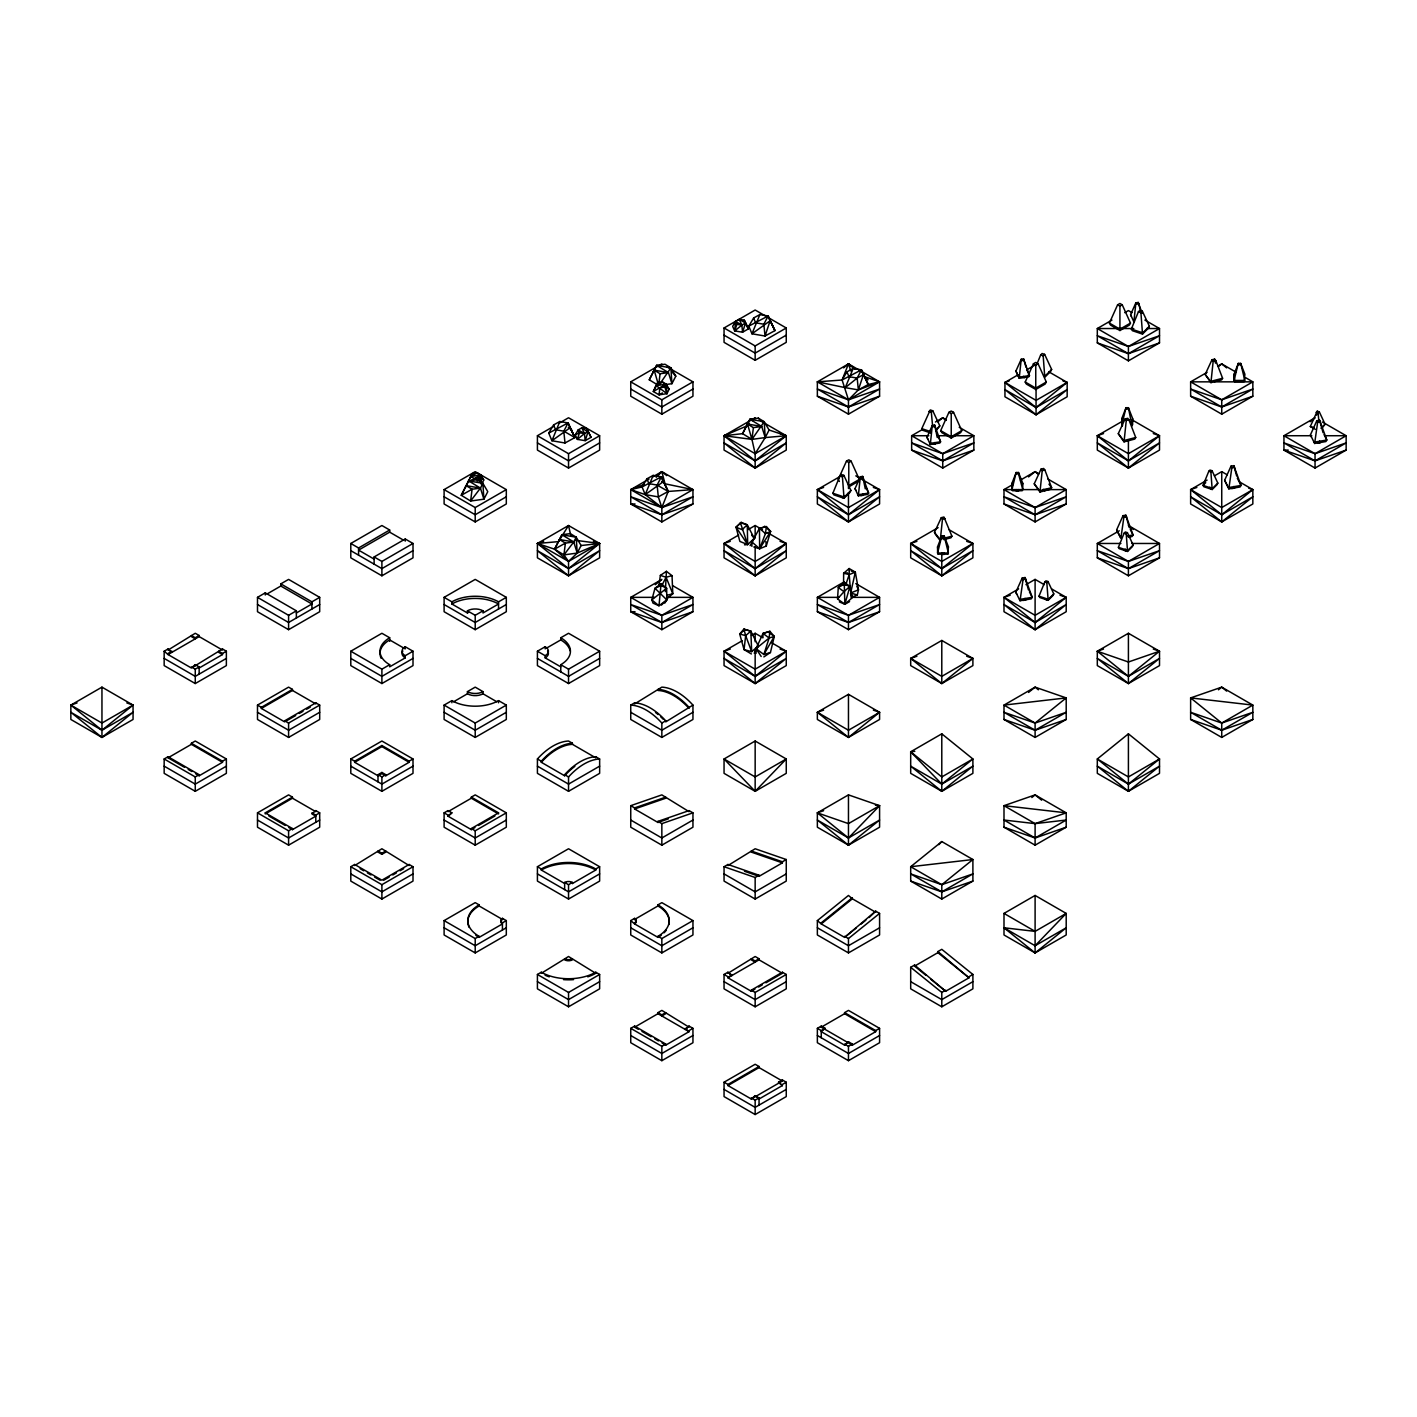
<?xml version="1.0" encoding="UTF-8"?>
<svg xmlns="http://www.w3.org/2000/svg" width="1417" height="1417" viewBox="0 0 1417 1417"><rect width="100%" height="100%" fill="white"/><g stroke="black" fill="none" stroke-linecap="round" stroke-linejoin="round"><path stroke-width="1.5" d="M101.953 687.139L101.953 737.425L133.056 719.464L133.056 705.099L101.953 687.139L70.85 705.099L70.85 719.464L101.953 737.425L133.056 712.29L101.953 730.233L70.85 712.29L101.953 737.425M846.463 461.163L848.783 462.491L848.783 486.881L858.153 481.461L859.322 479.424L851.103 461.163L848.783 459.817L846.463 461.163L838.226 479.424L839.395 481.461M941.791 535.945L937.576 553.02L948.398 553.02L944.183 535.945L941.791 535.945L937.576 546.767L937.576 553.02L938.178 554.153L947.796 554.153L948.398 546.767L944.183 535.945M947.796 554.153L948.398 546.767M951.232 438.066L951.232 413.693L948.912 412.347L940.693 430.626L941.844 432.646L951.232 438.066L960.62 432.646L961.771 430.626L953.552 412.347L951.232 411.019L948.912 412.347M1011.951 489.591L1016.166 472.516L1018.54 472.516L1022.773 483.339L1022.773 489.591L1022.171 490.725L1012.535 490.725L1011.951 489.591L1011.951 483.339L1016.166 472.516M1035.756 389.48L1035.756 365.09L1033.436 363.762L1025.217 382.023L1026.369 384.06L1035.756 389.48L1045.144 384.06L1046.313 382.023L1038.076 363.762L1035.756 362.415L1033.436 363.762M1122.246 304.814L1119.926 306.143L1119.926 330.533L1129.314 325.113L1130.483 323.076L1122.246 304.814L1119.926 303.468L1117.606 304.814L1109.387 323.076L1110.556 325.113L1119.926 330.533M1128.41 407.706L1132.626 418.529L1132.024 425.897L1128.41 407.706L1126.019 407.706L1121.803 418.529L1122.406 425.897L1121.803 418.529M1132.626 424.781L1132.626 418.529M1238.281 363.39L1234.065 380.447L1244.888 380.447L1240.672 363.39L1238.281 363.39L1234.065 374.212L1234.065 380.447L1234.668 381.58L1244.285 381.58L1244.888 374.212L1240.672 363.39M843.558 585.256L843.646 573.247L849.137 568.536L855.319 572.131L858.472 589.844L857.303 594.981L851.156 597.443L850.82 594.467M751.878 546.377L752.002 542.002L759.477 528.311L766.42 526.593L770.6 531.446L766.278 546.023L759.636 548.769L753.809 546.98M762.895 637.827L763.037 633.434L769.909 631.309L774.267 636.446L770.441 652.493L763.852 656.921M665.352 591.668L666.415 571.334L672.03 575.656L672.792 593.758L666.504 599.037M849.58 601.623L844.851 604.244L837.536 598.913L838.279 587.506L844.231 582.228L849.952 586.39L852.485 597.478L844.851 604.244L839.36 601.906M734.697 330.94L735.547 321.446L739.231 319.356L744.191 320.136L748.406 328.868L742.597 332.198L734.697 330.94L732.642 326.371L735.547 321.446L741.835 325.113L742.597 332.198L745.501 323.023L744.191 320.136L748.406 328.868L745.501 323.023L739.231 319.356L741.835 325.113L734.697 330.94L736.858 324.316L735.547 321.446M754.234 653.237L758.308 645.939L750.833 631.167L743.89 629.077L745.661 635.631L744.049 649.606L751.382 653.963M768.173 631.858L774.267 636.446L769.13 638.022L756.04 648.614L763.852 654.512L769.13 638.022L769.909 631.309L763.037 633.434L756.04 648.614L756.058 653.396M593.404 541.329L599.639 543.473L568.536 561.433L563.948 554.897L565.383 543.118L559.485 539.523L561.929 534.758L570.289 533.607L576.205 537.22L581.112 545.527L577.215 553.073L568.536 561.433L568.536 575.798L599.639 557.837L599.639 543.473L568.536 525.512L537.415 543.473L537.415 557.837L568.536 575.798L599.639 550.664L568.536 568.624L537.415 550.664L568.536 575.798M658.87 383.564L660.074 373.751L654.176 370.156L656.62 365.391L664.98 364.24L670.879 367.853L675.803 376.16L671.906 383.706L664.325 384.733M755.155 468.053L786.258 442.901L755.155 460.862L724.052 442.901L755.155 468.053L755.155 453.688L751.949 439.394L753.383 427.633L747.485 424.02L749.947 419.273L758.29 418.121L764.206 421.717L769.112 430.024L786.258 435.728L786.258 450.092L755.155 468.053L724.052 450.092L724.052 435.728L755.155 417.767L752.268 420.566M941.278 517.683L942.464 519.224L940.233 540.55L935.45 534.368L934.494 532.349L941.278 517.683L943.935 517.01L951.923 536.193L950.966 537.787L943.811 539.629M1041.017 469.151L1042.203 470.692L1039.972 492.018L1050.706 489.255L1051.662 487.678L1044.86 470.001L1043.674 468.478L1041.017 469.151L1034.233 483.835L1039.972 492.018M1125.08 418.989L1126.267 420.512L1124.035 441.856L1134.751 439.093L1135.726 437.499L1128.924 419.839L1127.737 418.298L1125.08 418.989L1118.279 433.655L1124.035 441.856M1211.978 359.776L1213.165 361.3L1210.933 382.643L1221.649 379.862L1222.605 378.286L1215.804 360.609L1214.617 359.086L1211.978 359.776L1205.176 374.442L1210.933 382.643M658.958 585.434L660.357 575.408L666.415 571.334M844.231 582.228L844.851 604.244L849.952 586.39L843.912 584.335L838.279 587.506L844.001 591.668L849.952 586.39M1316.641 415.146L1317.243 411.178L1319.316 411.869L1325.072 424.232L1321.866 428.235M1020.045 600.755L1023.039 579.606L1022.206 578.012L1025.005 577.534L1032.214 597.319L1031.31 598.842L1020.045 600.755L1015.83 592.164L1022.206 578.012M1123.043 515.664L1116.649 529.834L1120.865 538.407L1123.858 517.276L1123.043 515.664L1125.824 515.186L1133.033 534.988L1132.13 536.494L1128.375 537.132M1231.019 466.14L1231.834 467.734L1228.84 488.883L1240.105 486.97L1241.009 485.446L1233.8 465.662L1231.019 466.14L1224.625 480.292L1228.84 488.883M1314.639 443.468L1317.633 422.319L1316.818 420.725L1319.599 420.247L1326.808 440.032L1325.905 441.555L1314.639 443.468L1310.424 434.877L1316.818 420.725M858.348 495.844L860.332 476.767L862.687 476.413L868.621 493.116L867.877 494.374L858.348 495.844L855.036 488.599L860.332 476.767M930.296 444.513L932.297 425.437L934.653 425.065L940.569 441.785L939.825 443.043L930.296 444.513L927.001 437.251L932.297 425.437M1021.214 359.227L1019.213 378.304L1028.742 376.833L1029.486 375.576L1023.57 358.855L1021.214 359.227L1015.918 371.041L1019.213 378.304M1135.885 302.813L1133.883 321.889L1130.589 314.627L1135.885 302.813L1138.241 302.459L1142.173 313.405M844.036 498.27L842.424 476.803L843.877 475.368L850.909 490.441L849.917 492.39L844.036 498.27L833.869 494.87L832.877 493.24L839.909 475.97L841.361 474.518L843.877 475.368M1044.63 354.356L1043.178 355.809L1044.79 377.259L1050.67 371.378L1051.644 369.43L1044.63 354.356L1042.115 353.524L1040.663 354.976L1036.748 364.559M1048.155 600.312L1046.826 582.724L1048.013 581.537L1053.787 593.9L1052.973 595.494L1048.155 600.312L1039.812 597.531L1038.998 596.185L1044.772 582.033L1045.959 580.846L1048.013 581.537M1142.527 334.093L1140.915 312.626L1142.368 311.191L1149.382 326.264L1148.39 328.213L1142.527 334.093L1132.36 330.692L1131.368 329.063L1138.4 311.793L1139.853 310.341L1142.368 311.191M1127.542 551.443L1126.214 533.855L1127.401 532.65L1133.157 545.031L1132.36 546.625L1127.542 551.443L1119.2 548.662L1118.385 547.316L1124.142 533.164L1125.346 531.977L1127.401 532.65M1212.19 489.52L1210.88 471.932L1212.066 470.727L1217.823 483.108L1217.008 484.703L1212.19 489.52L1203.865 486.74L1203.051 485.393L1208.807 471.241L1209.994 470.054L1212.066 470.727M865.309 488.865L862.687 476.413M937.275 437.534L934.653 425.065M851.121 590.889L855.319 572.131L851.599 571.246M1121.803 424.781L1126.019 407.706M1022.171 485.163L1022.773 483.339M845.666 585.008L849.226 574.576L849.137 568.536L849.739 570.803M661.845 521.934L630.742 503.974L630.742 489.609L642.06 486.952L646.896 478.804L653.148 475.403L661.385 476.82L668.204 491.451L661.845 507.552L661.845 521.934L692.948 503.974L692.948 489.609L661.845 471.648L652.688 476.927M848.464 414.171L848.464 399.807L842.105 380.004L848.464 363.886L879.585 381.846L879.585 396.211L848.464 414.171L817.361 396.211L817.361 381.846L848.464 363.886L855.124 369.075L848.464 363.886L843.558 367.871M930.898 433.017L922.768 430.29L921.776 428.66L930.261 409.938L932.776 410.788L939.808 425.862L935.875 430.75M1315.277 429.262L1310.3 426.517L1317.243 411.178M481.567 484.508L480.824 475.014L467.911 482.347L472.215 473.65L477.192 472.888L480.824 475.014L483.746 479.956L481.567 484.508L479.442 477.883L480.824 475.014L470.834 476.519L470.09 477.795M472.215 473.65L467.911 482.347M655.486 386.93L653.308 391.499L659.064 394.847L666.982 393.66L669.143 389.108L666.22 384.166L662.589 382.041L657.612 382.785L655.486 386.93L657.612 382.785M666.982 393.66L664.839 387.036L666.22 384.166L656.23 385.654L653.308 391.499L666.22 384.166L666.982 393.66L656.23 385.654L662.589 382.041L669.143 389.108M465.148 487.749L468.62 480.894L476.98 479.743L482.878 483.339L487.785 491.646L483.905 499.191L470.639 501.016L461.269 495.295L466.175 485.641L480.434 488.103L483.905 499.191L482.878 483.339L468.62 480.894L461.269 495.295L472.074 489.255L480.434 488.103L482.878 483.339M576.028 540.373L599.639 543.473L577.215 553.073L573.743 541.967L559.485 539.523L554.578 549.176L568.536 561.433L537.415 543.473L543.65 541.329M653.166 372.264L654.176 370.156L668.434 372.6L671.906 383.706L670.879 367.853L656.62 365.391L649.269 379.809L656.762 384.379M760.646 420.938L786.258 435.728L755.155 460.862L724.052 435.728L742.579 433.673L747.485 424.02L761.744 426.482L765.215 437.57L755.155 453.688L724.052 435.728L746.476 426.127L749.363 423.346M537.415 543.473L554.578 549.176L563.948 554.897L577.215 553.073L576.205 537.22L561.929 534.758L558.475 541.631L537.415 543.473L568.536 568.624L599.639 543.473L581.112 545.527M746.476 426.127L749.947 419.273L764.206 421.717L765.215 437.57L751.949 439.394L724.052 435.728L728.196 434.293M559.485 539.523L554.578 549.176L565.383 543.118L573.743 541.967L576.205 537.22M649.269 379.809L654.176 370.156L658.073 383.6M661.491 586.248L666.079 577.25L672.03 575.656M559.821 421.522L551.922 440.74L564.993 442.99L574.895 437.57L568.058 422.939L559.821 421.522L553.586 424.941L548.751 433.088L551.922 440.74L570.059 427.775L568.058 422.939L548.751 433.088M670.879 367.853L659.861 383.901M653.148 475.403L645.231 494.622L661.845 507.552L692.948 496.782L661.845 514.743L630.742 503.974L635.029 503.974M759.866 314.574L751.966 333.792L765.021 336.024L774.94 330.622L768.103 315.991L759.866 314.574L753.631 317.975L748.796 326.123L751.966 333.792L770.104 320.809L768.103 315.991L748.796 326.123M763.852 324.227L768.103 315.991L774.94 330.622L770.104 320.809L765.021 336.024L763.852 324.227L755.615 322.81L753.631 317.975M764.206 421.717L751.949 439.394L742.579 433.673L747.485 424.02L751.949 439.394M769.112 430.024L765.215 437.57L786.258 435.728L755.155 453.688M865.078 376.833L879.585 381.846L868.249 384.503L861.412 369.855L853.193 368.438L845.276 387.656L817.361 381.846L848.464 399.807L879.585 389.037L848.464 406.998L817.361 396.211M848.464 399.807L879.585 381.846L858.348 389.905L845.276 387.656L857.179 378.091L861.412 369.855L868.249 384.503L858.348 389.905L848.464 399.807L817.361 389.037L848.464 406.998L879.585 396.211M750.107 545.634L754.287 538.336L747.273 524.804L741.18 522.359L736.043 527.23L739.887 541.436L747.68 544.571L754.287 538.336L751.665 535.148M774.267 636.446L763.852 654.512L770.441 652.493M575.267 434.824L578.189 429.9L581.856 427.81L586.833 428.607L591.048 437.339L585.221 440.652L577.339 439.394L575.267 434.824L579.482 432.787L584.459 433.567L588.126 431.476L586.833 428.607M817.361 381.846L842.105 380.004L846.941 371.856L853.193 368.438M664.786 603.128L666.805 599.887L666.663 588.268L661.084 583.662L654.991 588.268L651.838 599.869L653.007 603.128L658.994 605.785L666.805 599.887L654.991 588.268L661.172 585.558L666.663 588.268L651.838 599.869L658.994 605.785L661.084 583.662M559.591 539.842L568.536 525.512L570.821 535.715M764.649 526.168L770.6 531.446L759.636 548.769L752.002 542.002M477.139 481.018L479.442 477.883L474.465 478.627L470.834 476.519L477.192 472.888L483.746 479.956M563.948 554.897L573.743 541.967L561.929 534.758M837.536 598.913L844.001 591.668M541.312 762.293L543.774 759.671A52.411 30.253 -60 0 1 569.953 744.563L572.415 744.332L595.742 757.812L595.742 756.731A52.411 30.253 -60 0 0 564.639 774.692L564.639 775.772L541.312 762.293L541.312 761.212A52.411 30.253 -60 0 1 572.415 743.252L568.536 741.02A52.411 30.253 -60 0 0 537.415 758.981L537.415 773.345L568.536 791.306L599.639 773.345L599.639 758.981L595.742 756.731M564.639 775.772L567.101 773.151A52.411 30.253 -60 0 1 574.859 766.367M755.155 791.306L786.258 758.981L755.155 741.02L724.052 758.981L724.052 773.345L755.155 791.306L786.258 773.345L786.258 758.981L755.155 776.941L724.052 758.981L755.155 791.306L755.155 741.02M875.423 805.193L879.585 805.671L848.464 837.996L817.361 820.036L848.464 845.17L879.585 827.209L879.585 805.671L848.464 794.884L817.361 812.844L817.361 827.209L848.464 845.17L879.585 820.036L848.464 837.996L817.361 812.844L823.596 810.701M938.816 844.656L941.791 841.574L972.894 859.534L972.894 881.091L941.791 899.051L910.688 881.091L910.688 866.726L941.791 841.574M1035.101 945.741L1066.204 913.416L1035.101 895.455L1003.998 913.416L1003.998 934.972L1035.101 952.915L1066.204 934.972L1066.204 913.416L1035.101 931.376L1003.998 927.781L1035.101 952.915L1066.204 927.781L1035.101 945.741L1003.998 927.781M656.195 477.299L661.845 471.648L666.752 475.616M842.424 497.668L843.894 496.198M850.909 490.441L844.302 497.048L832.877 493.24M932.634 426.393L931.323 412.241L932.776 410.788M928.79 432.238L930.243 430.768M935.84 429.829L939.808 425.862M1045.055 376.036L1051.644 369.43M1149.382 326.264L1142.793 332.871L1131.368 329.063M1048.031 598.629L1046.844 599.816L1044.754 599.125M1053.787 593.9L1048.385 599.32L1038.998 596.185M1125.328 549.052L1124.142 550.257L1126.214 550.947M1133.157 545.031L1127.755 550.434L1118.385 547.316M1205.743 482.683L1203.051 485.393L1212.421 488.511L1217.823 483.108M1208.79 488.334L1209.994 487.129M1210.88 489.024L1212.084 487.82M1318.89 421.345L1318.129 413.055L1319.316 411.869M1321.016 428.288L1325.072 424.232M661.349 605.148L666.805 599.887M744.51 544.837L747.68 544.571L736.043 527.23L741.18 522.359M747.273 524.804L747.68 544.571L740.4 522.784L747.273 524.804L742.136 529.657L736.043 527.23M744.881 629.573L743.89 629.077L739.709 634.037L745.661 635.631L751.665 651.661L750.833 631.167L744.881 629.573L739.709 634.037L744.049 649.606L751.665 651.661L758.308 645.939M745.661 635.631L750.833 631.167M126.839 702.938L133.056 705.099L101.953 730.233L70.85 705.099L77.067 702.938M656.939 475.616L661.845 471.648L665.034 483.799L692.948 489.609L661.845 507.552L630.742 496.782L661.845 514.743L692.948 503.974M655.292 584.69L661.845 579.394L630.742 597.354L630.742 611.719L661.845 629.679L692.948 611.719L692.948 597.354L672.827 585.735M780.041 541.329L786.258 543.473L755.155 568.624L724.052 550.664L755.155 575.798L786.258 557.837L786.258 543.473L767.961 532.916M937.841 421.735L942.748 417.767L946.414 419.875M730.269 541.329L724.052 543.473L724.052 557.837L755.155 575.798L786.258 550.664L755.155 568.624L724.052 543.473L738.682 535.024M873.35 487.448L879.585 489.609L848.464 514.743L817.361 496.782L848.464 521.934L879.585 503.974L879.585 489.609L855.797 475.864M823.596 487.448L817.361 489.609L817.361 503.974L848.464 521.934L879.585 496.782L848.464 514.743L817.361 489.609L841.149 475.864M1063.016 380.978L1067.16 382.413L1036.057 407.547L1004.954 389.586L1036.057 414.738L1067.16 396.778L1067.16 382.413L1048.863 371.839M1009.099 380.978L1004.954 382.413L1004.954 396.778L1036.057 414.738L1067.16 389.586L1036.057 407.547L1004.954 382.413L1017.76 375.009M780.041 649.075L786.258 651.218L755.155 676.37L724.052 658.409L755.155 683.543L786.258 665.6L786.258 651.218L771.627 642.769M730.269 649.075L724.052 651.218L724.052 665.6L755.155 683.543L786.258 658.409L755.155 676.37L724.052 651.218L742.349 640.661M1028.547 476.927L1035.101 471.648L1038.767 473.756M966.677 541.329L972.894 543.473L941.791 568.624L910.688 550.664L941.791 575.798L972.894 557.837L972.894 543.473L949.107 529.745M916.905 541.329L910.688 543.473L910.688 557.837L941.791 575.798L972.894 550.664L941.791 568.624L910.688 543.473L938.125 527.638M1218.461 366.542L1221.737 363.886L1236.368 372.352M1153.296 433.567L1159.513 435.728L1128.41 460.862L1097.307 442.901L1128.41 468.053L1159.513 450.092L1159.513 435.728L1132.077 419.875M1103.524 433.567L1097.307 435.728L1097.307 450.092L1128.41 468.053L1159.513 442.901L1128.41 460.862L1097.307 435.728L1122.919 420.938M823.596 710.13L817.361 712.29L848.464 737.425L879.585 712.29L848.464 694.33L817.361 712.29L817.361 719.464L848.464 737.425L879.585 719.464L879.585 712.29L873.35 710.13M916.905 656.248L910.688 658.409L941.791 683.543L972.894 658.409L941.791 640.449L910.688 658.409L910.688 665.6L941.791 683.543L972.894 665.6L972.894 658.409L966.677 656.248M1059.987 595.193L1066.204 597.354L1035.101 622.488L1003.998 604.528L1035.101 629.679L1066.204 611.719L1066.204 597.354L1051.573 588.905M1010.215 595.193L1003.998 597.354L1003.998 611.719L1035.101 629.679L1066.204 604.528L1035.101 622.488L1003.998 597.354L1018.628 588.905M1310.14 421.735L1315.047 417.767L1283.944 435.728L1283.944 450.092L1315.047 468.053L1346.15 450.092L1346.15 435.728L1322.362 422M1248.696 488.157L1252.841 489.609L1221.737 514.743L1190.634 496.782L1221.737 521.934L1252.841 503.974L1252.841 489.609L1240.034 482.205M1196.851 487.448L1190.634 489.609L1190.634 503.974L1221.737 521.934L1252.841 496.782L1221.737 514.743L1190.634 489.609L1207.089 480.097M1028.547 692.435L1035.101 687.139L1066.204 697.908L1066.204 719.464L1035.101 737.425L1003.998 719.464L1003.998 705.099L1035.101 687.139L1038.378 689.796M941.791 791.306L972.894 766.154L941.791 784.115L910.688 766.154L941.791 791.306L972.894 773.345L972.894 758.981L941.791 733.829L910.688 751.789L910.688 773.345L941.791 791.306L941.791 733.829M1035.101 737.425L1035.101 723.06L1066.204 697.908L1003.998 705.099L1035.101 723.06L1066.204 712.29L1035.101 730.233L1003.998 719.464M817.361 920.607L848.464 895.455L852.361 898.785L821.258 923.919L844.585 937.381L875.688 911.166L879.585 913.416L879.585 934.972L848.464 952.915L817.361 934.972L817.361 920.607L821.258 923.919M821.258 922.839L852.361 897.705M1153.296 649.075L1159.513 651.218L1128.41 676.37L1097.307 658.409L1128.41 683.543L1159.513 665.6L1159.513 651.218L1128.41 633.275L1097.307 651.218L1097.307 665.6L1128.41 683.543L1159.513 658.409L1128.41 676.37L1097.307 651.218L1103.524 649.075M846.215 936.07L856.045 928.135M860.951 924.15L865.858 920.182M869.135 917.543L875.688 911.166M848.464 952.915L848.464 938.55L879.585 913.416M1031.824 797.541L1035.101 794.884L1066.204 812.844L1066.204 827.209L1035.101 845.17L1003.998 827.209L1003.998 805.671L1035.101 794.884L1041.654 800.18M941.791 899.051L941.791 884.686L972.894 859.534L910.688 866.726L941.791 884.686L972.894 873.899L941.791 891.86L910.688 881.091M1128.41 733.829L1097.307 758.981L1097.307 773.345L1128.41 791.306L1159.513 773.345L1159.513 758.981L1128.41 733.829L1128.41 791.306L1159.513 766.154L1128.41 784.115L1097.307 766.154L1128.41 791.306M1218.461 689.796L1221.737 687.139L1252.841 705.099L1252.841 719.464L1221.737 737.425L1190.634 719.464L1190.634 697.908L1221.737 687.139L1226.644 691.106M193.19 666.964L222.487 648.986L226.366 651.218L226.366 665.6L195.263 683.543L164.159 665.6L164.159 651.218L168.056 648.986L171.935 652.298L168.056 648.986M168.056 650.066L195.263 633.275L199.159 635.507L199.159 636.587L168.056 654.548L164.159 651.218M296.366 612.976L311.917 603.996L280.814 586.036L280.814 583.875L288.59 579.394L319.693 597.354L319.693 611.719L288.59 629.679L257.487 611.719L257.487 597.354L265.262 592.855L296.366 610.816L296.366 618.007M374.123 564.125L374.123 556.952L405.227 538.991L413.002 543.473L413.002 557.837L381.899 575.798L350.796 557.837L350.796 543.473L381.899 525.512L389.675 530.011L389.675 532.154L358.572 550.115L374.123 559.095M444.106 489.609L475.209 471.648L506.312 489.609L506.312 503.974L475.209 521.934L444.106 503.974L444.106 489.609L475.209 507.552L506.312 489.609M559.378 423.045L568.536 417.767L599.639 435.728L599.639 450.092L568.536 468.053L537.415 450.092L537.415 435.728L553.888 426.216M667.336 367.056L692.948 381.846L692.948 396.211L661.845 414.171L630.742 396.211L630.742 381.846L661.845 363.886M724.052 327.982L755.155 310.022L786.258 327.982L786.258 342.347L755.155 360.308L724.052 342.347L724.052 327.982L755.155 345.943L786.258 327.982M266.981 594.024L280.814 586.036M168.056 653.467L171.935 651.218M191.384 635.507L195.263 637.756L199.159 635.507M350.796 543.473L358.572 547.972L389.675 530.011M168.056 654.548L191.384 668.009L195.263 664.697L199.159 666.946L199.159 674.12M133.056 705.099L101.953 723.06L70.85 705.099M191.384 666.946L195.263 669.178L199.159 666.946M218.59 651.218L222.487 653.467L226.366 651.218M257.487 597.354L288.59 615.315L296.366 610.816M280.814 583.875L311.917 601.835L319.693 597.354M374.123 556.952L381.899 561.433L413.002 543.473M537.415 435.728L568.536 453.688L599.639 435.728M630.742 381.846L661.845 399.807L692.948 381.846M199.159 668.009L222.487 654.548L222.487 653.467M226.366 658.409L195.263 676.37L164.159 658.409M319.693 604.528L288.59 622.488L257.487 604.528M413.002 550.664L381.899 568.624L350.796 550.664M506.312 496.782L475.209 514.743L444.106 496.782M599.639 442.901L568.536 460.862L537.415 442.901M692.948 389.037L661.845 406.998L630.742 389.037M786.258 335.156L755.155 353.116L724.052 335.156M191.384 743.27L222.487 761.212L222.487 762.293L191.384 744.332L191.384 743.27L195.263 741.02L226.366 758.981L226.366 773.345L195.263 791.306L164.159 773.345L164.159 758.981L168.056 756.731L199.159 774.692L199.159 775.772L195.493 773.647M261.366 708.429L284.693 721.891L284.693 720.81L315.796 702.85L319.693 705.099L319.693 719.464L288.59 737.425L257.487 719.464L257.487 705.099L288.59 687.139L292.469 689.388L292.469 690.469L261.366 708.429L261.366 707.349L292.469 689.388M350.796 651.218L381.899 633.275L389.675 637.756A32.998 19.041 0 0 0 389.675 664.697L389.675 666.84L405.227 657.878L405.227 655.717A10.999 6.341 0 0 1 405.227 646.737L413.002 651.218L413.002 665.6L381.899 683.543L350.796 665.6L350.796 651.218L381.899 669.178L389.675 664.697M444.106 597.354L475.209 579.394L506.312 597.354L506.312 611.719L475.209 629.679L444.106 611.719L444.106 597.354L451.881 601.835A32.998 19.041 0 0 1 498.536 601.835L506.312 597.354M649.039 479.035L630.742 489.609L661.845 507.552L658.303 496.871L657.134 485.057L661.385 476.82L668.204 491.451L692.948 489.609M168.056 756.731L168.056 757.812L191.384 744.332M286.517 720.828L295.675 715.55M299.341 713.442L302.99 711.334M306.657 709.208L310.305 707.101M164.159 758.981L195.263 776.941L199.159 774.692M222.487 761.212L226.366 758.981M284.693 720.81L288.59 723.06L319.693 705.099M405.227 655.717L413.002 651.218M468.513 612.427A10.999 6.341 0 0 0 467.433 612.976L467.433 610.816L475.209 615.315L482.984 610.816L482.984 612.976L498.536 603.996A32.998 19.041 0 0 0 451.881 603.996L451.881 601.835M199.159 775.772L222.487 762.293M226.366 766.154L195.263 784.115L164.159 766.154M319.693 712.29L288.59 730.233L257.487 712.29M413.002 658.409L381.899 676.37L350.796 658.409M506.312 604.528L475.209 622.488L444.106 604.528M848.783 462.491L851.103 461.163M288.838 827.546L292.469 829.636L315.796 816.174L311.917 813.925L315.796 810.613L319.693 812.844L319.693 827.209L288.59 845.17L257.487 827.209L257.487 812.844L288.59 794.884L292.469 797.133L292.469 798.214L265.262 813.925L265.262 812.844L292.469 797.133M350.796 758.981L381.899 741.02L413.002 758.981L413.002 773.345L381.899 791.306L350.796 773.345L350.796 758.981L354.675 761.212L381.899 745.501L409.123 761.212L413.002 758.981M444.106 705.099L451.881 700.618A32.998 19.041 0 0 0 498.536 700.618L506.312 705.099L506.312 719.464L475.209 737.425L444.106 719.464L444.106 705.099L475.209 723.06L506.312 705.099M453.617 701.769L467.433 693.781L467.433 691.638L475.209 687.139L482.984 691.638L482.984 693.781L496.818 701.769M560.76 671.871L560.76 664.697A32.998 19.041 0 0 0 560.76 637.756L568.536 633.275L599.639 651.218L599.639 665.6L568.536 683.543L537.415 665.6L537.415 651.218L545.191 646.737A10.999 6.341 0 0 1 545.191 655.717L545.191 657.878L560.76 666.84M747.839 529.745L755.155 525.512L762.47 529.745M922.626 429.386L911.645 435.728L911.645 450.092L942.748 468.053L973.851 450.092L973.851 435.728L959.22 427.279M935.433 422L942.748 417.767L946.025 420.406M1111.955 320.083L1097.307 328.531L1097.307 342.896L1128.41 360.857L1159.513 342.896L1159.513 328.531L1144.883 320.083M1124.761 312.679L1128.41 310.571L1132.077 312.679M951.232 413.693L953.552 412.347M1026.918 369.731L1034.233 365.497M1035.756 365.09L1038.076 363.762M546.927 647.888L560.76 639.917L560.76 637.756M354.675 761.212L354.675 762.293L381.899 746.582L409.123 762.293L409.123 761.212M848.783 485.517L859.322 479.424M1130.483 323.076L1119.926 329.169L1109.387 323.076M961.771 430.626L951.232 436.719L940.693 430.626M1046.313 382.023L1035.756 388.116L1025.217 382.023M951.232 437.251L953.57 435.905M378.002 781.865L378.002 774.692L381.899 772.442L385.778 774.692L385.778 775.772L381.899 773.523L378.002 775.772L354.675 762.293M257.487 812.844L288.59 830.805L292.469 828.555L292.469 829.636M311.917 812.844L315.796 815.094L319.693 812.844M378.002 774.692L381.899 776.941L385.778 774.692M560.76 664.697L568.536 669.178L599.639 651.218M692.948 611.719L661.845 622.488L630.742 604.528L661.845 615.315L692.948 597.354L667.212 597.354M786.258 543.473L755.155 561.433L724.052 543.473M879.585 489.609L848.464 507.552L817.361 489.609M973.851 450.092L942.748 460.862L911.645 442.901L942.748 453.688L973.851 435.728L954.544 435.728M1159.513 342.896L1128.41 353.665L1097.307 335.723L1128.41 346.492L1159.513 328.531L1146.654 328.531M385.778 775.772L409.123 762.293M1067.16 382.413L1036.057 400.373L1004.954 382.413M319.693 820.036L288.59 837.996L257.487 820.036M413.002 766.154L381.899 784.115L350.796 766.154M506.312 712.29L475.209 730.233L444.106 712.29M599.639 658.409L568.536 676.37L537.415 658.409M350.796 866.726L354.675 864.476L381.899 880.187L409.123 864.476L413.002 866.726L413.002 881.091L381.899 899.051L350.796 881.091L350.796 866.726L381.899 884.686L413.002 866.726M354.675 864.476L354.675 865.557L381.899 848.765L409.123 865.557L409.123 864.476M471.33 797.133L498.536 812.844L498.536 813.925L471.33 798.214L471.33 797.133L475.209 794.884L506.312 812.844L506.312 827.209L475.209 845.17L444.106 827.209L444.106 812.844L448.002 810.613L451.881 812.844L448.002 816.174L451.881 812.844M630.742 705.099L634.621 702.85A52.411 30.253 60 0 1 665.724 720.81L665.724 721.891L692.948 705.099L692.948 719.464L661.845 737.425L630.742 719.464L630.742 705.099A52.411 30.253 60 0 1 661.845 723.06L665.724 720.81M634.621 702.85L634.621 703.93L661.845 687.139A52.411 30.253 60 0 1 692.948 705.099M751.506 635.383L755.155 633.275L762.47 637.491M842.991 582.564L817.361 597.354L817.361 611.719L848.464 629.679L879.585 611.719L879.585 597.354L855.797 583.609M1013.137 484.313L1003.998 489.609L1003.998 503.974L1035.101 521.934L1066.204 503.974L1066.204 489.609L1047.907 479.035M1020.47 480.097L1035.101 471.648L1038.378 474.288M1207.089 372.352L1190.634 381.846L1190.634 396.211L1221.737 414.171L1252.841 396.211L1252.841 381.846L1245.525 377.63M1218.071 366.011L1221.737 363.886L1226.644 367.871M471.33 798.214L448.002 811.675L448.002 810.613M378.002 851.015L381.899 853.247L385.778 851.015M378.002 852.095L381.899 854.327L385.778 852.095M474.961 827.546L471.33 829.636L471.33 828.555L498.536 812.844M383.706 880.223L389.161 877.088M392.792 874.98L396.406 872.89M400.037 870.8L403.668 868.692M478.592 825.456L494.905 816.015M471.33 828.555L475.209 830.805L506.312 812.844M786.258 651.218L755.155 669.178L724.052 651.218M879.585 611.719L848.464 622.488L817.361 604.528L848.464 615.315L879.585 597.354L851.688 597.354M972.894 543.473L941.791 561.433L910.688 543.473M1066.204 503.974L1035.101 514.743L1003.998 496.782L1035.101 507.552L1066.204 489.609L1042.611 489.609M1159.513 435.728L1128.41 453.688L1097.307 435.728M1252.841 396.211L1221.737 406.998L1190.634 389.037L1221.737 399.807L1252.841 381.846L1214.227 381.846M413.002 873.899L381.899 891.86L350.796 873.899M506.312 820.036L475.209 837.996L444.106 820.036M599.639 766.154L568.536 784.115L537.415 766.154M692.948 712.29L661.845 730.233L630.742 712.29M502.433 930.03L502.433 922.839A5.491 3.171 0 0 1 502.433 918.358L506.312 920.607L506.312 934.972L475.209 952.915L444.106 934.972L444.106 920.607L475.209 902.647L479.105 904.878A38.489 22.229 0 0 0 479.105 936.318L479.105 937.381L502.433 923.919A5.491 3.171 0 0 1 500.874 921.263M537.415 866.726L568.536 848.765L599.639 866.726L599.639 881.091L568.536 899.051L537.415 881.091L537.415 866.726L541.312 868.975A38.489 22.229 0 0 1 595.742 868.975L599.639 866.726M1025.961 584.672L1035.101 579.394L1044.258 584.672M1119.271 530.79L1097.307 543.473L1097.307 557.837L1128.41 575.798L1159.513 557.837L1159.513 543.473L1128.41 525.512L1133.334 529.48M1214.404 475.864L1221.737 471.648L1227.228 474.819M444.106 920.607L475.209 938.55L479.105 936.318M502.433 922.839L506.312 920.607M564.639 889.628L564.639 882.437L568.536 884.686L572.415 882.437L572.415 883.517A5.491 3.171 0 0 0 570.626 882.826M1066.204 597.354L1035.101 615.315L1003.998 597.354M1159.513 557.837L1128.41 568.624L1097.307 550.664L1128.41 561.433L1159.513 543.473L1131.634 543.473M1252.841 489.609L1221.737 507.552L1190.634 489.609M1346.15 450.092L1315.047 460.862L1283.944 442.901L1315.047 453.688L1346.15 435.728L1324.7 435.728M572.415 883.517L595.742 870.038L595.742 868.975M506.312 927.781L475.209 945.741L444.106 927.781M599.639 873.899L568.536 891.86L537.415 873.899M692.948 820.036L661.845 837.996L630.742 820.036M879.585 712.29L848.464 730.233L817.361 712.29M972.894 658.409L941.791 676.37L910.688 658.409M689.052 810.613L689.052 811.675L661.845 794.884L630.742 805.671L630.742 827.209L661.845 845.17L692.948 827.209L692.948 812.844L689.052 810.613L657.949 821.382L657.949 822.462L668.328 818.867M537.415 974.471L541.312 972.221A38.489 22.229 0 0 0 595.742 972.221L599.639 974.471L599.639 988.836L568.536 1006.796L537.415 988.836L537.415 974.471L568.536 992.431L599.639 974.471M541.312 972.221L541.312 973.302L568.536 956.51L595.742 973.302L595.742 972.221M657.949 937.381L657.949 936.318A38.489 22.229 0 0 0 657.949 904.878L661.845 902.647L692.948 920.607L692.948 934.972L661.845 952.915L630.742 934.972L630.742 920.607L634.621 918.358L634.621 919.438A5.491 3.171 0 0 1 634.621 923.919L657.949 937.381A38.489 22.229 0 0 0 661.278 935.202M727.948 864.476L727.948 865.557L755.155 848.765L786.258 859.534L786.258 881.091L755.155 899.051L724.052 881.091L724.052 866.726L727.948 864.476L759.051 875.245L759.051 876.326L744.527 871.296M634.621 919.438L657.949 905.959L657.949 904.878M724.052 866.726L755.155 877.495L759.051 875.245M751.276 851.015L782.379 861.784L786.258 859.534M879.585 805.671L848.464 823.631L817.361 812.844M759.051 876.326L782.379 862.864L782.379 861.784M657.949 936.318L661.845 938.55L692.948 920.607M599.639 981.662L568.536 999.623L537.415 981.662M692.948 927.781L661.845 945.741L630.742 927.781M786.258 873.899L755.155 891.86L724.052 873.899M689.052 1026.103L685.173 1029.433L689.052 1026.103L692.948 1028.352L692.948 1042.717L661.845 1060.678L630.742 1042.717L630.742 1028.352L634.621 1026.103L665.724 1044.063L665.724 1045.144L662.076 1043.018M685.173 1028.352L689.052 1031.665L657.949 1013.704L657.949 1012.641L661.845 1010.392L689.052 1027.183M754.924 989.155L751.276 991.262L751.276 990.182L782.379 972.221L786.258 974.471L786.258 988.836L755.155 1006.796L724.052 988.836L724.052 974.471L727.948 972.221L731.827 975.551L727.948 972.221M727.948 973.302L755.155 956.51L759.051 958.76L759.051 959.84L727.948 977.801L731.827 974.471M634.621 1026.103L634.621 1027.183L657.949 1013.704M657.949 1012.641L661.845 1014.873L665.724 1012.641M751.276 958.76L755.155 961.009L759.051 958.76M665.724 1013.704L661.845 1015.954L661.845 1014.873M758.591 987.047L762.24 984.921M765.906 982.813L782.379 973.302L782.379 972.221M630.742 1028.352L661.845 1046.313L665.724 1044.063M689.052 1030.584L692.948 1028.352M751.276 990.182L755.155 992.431L786.258 974.471M1252.841 719.464L1221.737 730.233L1190.634 712.29L1221.737 723.06L1252.841 705.099L1190.634 697.908L1221.737 723.06L1221.737 737.425M665.724 1045.144L689.052 1031.665M692.948 1035.526L661.845 1053.486L630.742 1035.526M786.258 981.662L755.155 999.623L724.052 981.662M879.585 927.781L848.464 945.741L817.361 927.781M910.688 967.297L914.567 965.048L945.67 991.262L968.998 977.801L937.895 951.569L941.791 949.337L972.894 974.471L972.894 988.836L941.791 1006.796L910.688 988.836L910.688 967.297L941.791 992.431L941.791 1006.796M926.027 975.392L914.567 966.128L937.895 952.649L937.895 951.569M778.482 1082.216L782.379 1085.546L778.482 1082.216L782.379 1079.984L786.258 1082.216L786.258 1096.581L755.155 1114.541L724.052 1096.581L724.052 1082.216L755.155 1064.273L759.051 1066.505L759.051 1067.586L727.948 1085.546L727.948 1084.466L759.051 1066.505M844.585 1012.641L875.688 1030.584L875.688 1031.665L844.585 1013.704L844.585 1012.641L848.464 1010.392L879.585 1028.352L879.585 1042.717L848.464 1060.678L817.361 1042.717L817.361 1028.352L821.258 1026.103L825.137 1028.352L821.258 1031.665L844.585 1045.144L848.464 1041.814L844.585 1045.144M821.258 1026.103L821.258 1027.183L844.585 1013.704M817.361 1028.352L821.258 1030.584L825.137 1028.352M727.948 1085.546L751.276 1099.007L755.155 1095.695L759.051 1097.945L759.051 1105.118M751.276 1099.007L782.379 1081.047L782.379 1079.984M751.276 1097.945L755.155 1100.177L759.051 1097.945M782.379 1084.466L786.258 1082.216M844.585 1044.063L848.464 1046.313L852.361 1044.063L852.361 1045.144L875.688 1031.665M875.688 1030.584L879.585 1028.352M941.791 992.431L945.67 990.182M968.998 976.72L972.894 974.471M782.379 1085.546L759.051 1099.007L755.155 1095.695M786.258 1089.407L755.155 1107.368L724.052 1089.407M879.585 1035.526L848.464 1053.486L817.361 1035.526M972.894 981.662L941.791 999.623L910.688 981.662M745.501 323.023L741.835 325.113L736.858 324.316M662.412 392.934L659.064 394.847L659.861 387.78L664.839 387.036M663.369 481.638L668.204 491.451L658.303 496.871L645.231 494.622L642.06 486.952L661.385 476.82L663.369 481.638L645.231 494.622L630.742 489.609L644.257 484.472M846.941 371.856L848.942 376.674L857.179 378.091L863.414 374.69L861.412 369.855L842.105 380.004M770.6 531.446L765.428 533.589L759.636 548.769L759.477 528.311L766.42 526.593L765.428 533.589L759.477 528.311M847.543 572.875L843.646 573.247L849.226 574.576L855.319 572.131M1133.777 328.531L1097.307 328.531L1128.41 346.492L1159.513 335.723L1128.41 353.665L1097.307 342.896M928.808 435.728L911.645 435.728L942.748 453.688L973.851 442.901L942.748 460.862L911.645 450.092M1209.941 381.846L1190.634 381.846L1221.737 399.807L1252.841 389.037L1221.737 406.998L1190.634 396.211M654.335 597.354L630.742 597.354L661.845 615.315L692.948 604.528L661.845 622.488L630.742 611.719L635.029 611.719M1038.324 489.609L1003.998 489.609L1035.101 507.552L1066.204 496.782L1035.101 514.743L1003.998 503.974M838.811 597.354L817.361 597.354L848.464 615.315L879.585 604.528L848.464 622.488L817.361 611.719M1311.823 435.728L1283.944 435.728L1315.047 453.688L1346.15 442.901L1315.047 460.862L1283.944 450.092L1288.23 450.092M1120.9 543.473L1097.307 543.473L1128.41 561.433L1159.513 550.664L1128.41 568.624L1097.307 557.837M630.742 805.671L634.621 807.903L665.724 797.133M634.621 807.903L634.621 808.983L665.724 798.214M657.949 821.382L661.845 823.631L692.948 812.844M1159.513 651.218L1128.41 662.005L1097.307 651.218M1066.204 719.464L1035.101 730.233L1003.998 712.29L1035.101 723.06M1221.737 723.06L1252.841 712.29L1221.737 730.233L1190.634 719.464M1066.204 827.209L1035.101 837.996L1003.998 820.036L1035.101 823.631L1066.204 812.844L1003.998 805.671L1035.101 823.631L1066.204 820.036L1035.101 837.996L1003.998 827.209M972.894 881.091L941.791 891.86L910.688 873.899L941.791 884.686M667.07 595.282L672.792 593.758L666.079 577.25L660.357 575.408M1213.165 361.3L1215.804 360.609M1222.605 378.286L1210.561 381.403L1205.176 374.442M1126.267 420.512L1128.924 419.839M1135.726 437.499L1123.663 440.616L1118.279 433.655M1042.203 470.692L1044.86 470.001M942.464 519.224L945.121 518.533M951.923 536.193L939.878 539.31L934.494 532.349M1317.633 422.319L1320.414 421.859M1314.144 442.193L1326.808 440.032L1324.009 434.558M1317.615 443.184L1320.431 442.706L1319.599 441.077M1231.834 467.734L1234.614 467.273M1231.834 488.582L1234.632 488.121L1233.817 486.492M1123.858 517.276L1126.657 516.798M1126.71 536.069L1133.033 534.988L1130.252 529.497M1023.039 579.606L1025.819 579.146M1019.549 599.48L1032.214 597.319L1029.415 591.845M1023.021 600.454L1025.837 599.976L1025.005 598.364M1136.523 304.177L1138.878 303.805M1021.852 360.591L1024.208 360.219M1029.486 375.576L1018.788 377.223L1015.918 371.041M932.917 426.8L935.273 426.428M929.871 443.432L940.569 441.785L937.7 435.604M932.917 444.3L935.291 443.946L934.653 442.565M860.969 478.131L863.325 477.759M857.905 494.781L868.621 493.116L865.752 486.934M860.951 495.649L863.343 495.277L862.705 493.913M660.074 373.751L668.434 372.6L656.62 365.391M753.383 427.633L761.744 426.482L749.947 419.273M910.688 751.789L941.791 776.941L972.894 758.981L941.791 784.115L910.688 751.789L914.833 751.311M1238.281 364.754L1240.672 364.754M1126.019 409.088L1128.41 409.07M937.381 435.728L948.115 435.728M1016.166 473.898L1018.54 473.898L1022.773 489.591M941.791 537.326L944.183 537.326M657.949 690.469L660.428 690.699A52.411 30.253 60 0 1 686.59 705.808L689.052 708.429M857.303 594.981L850.661 592.979L858.472 589.844L856.736 586.036M1138.4 311.793L1140.915 312.626M1316.056 412.365L1318.129 413.055M1310.3 426.517L1314.037 427.775M1040.663 354.976L1043.178 355.809M1208.807 471.241L1210.88 471.932M928.808 411.391L931.323 412.241M921.776 428.66L929.393 431.193M1124.142 533.164L1126.214 533.855M839.909 475.97L842.424 476.803M1044.772 582.033L1046.826 582.724M780.041 433.567L786.258 435.728M751.276 852.095L782.379 862.864M1117.606 304.814L1119.926 306.143M389.675 532.154L403.491 540.143M1003.998 913.416L1035.101 931.376M537.415 651.218L545.191 655.717M451.881 603.996L467.433 612.976M852.361 898.785L875.688 912.247M634.621 808.983L657.949 822.462M537.415 758.981L541.312 761.212M564.639 774.692L568.536 776.941A52.411 30.253 -60 0 1 599.639 758.981M844.585 936.318L848.464 938.55M199.159 636.587L222.487 650.066L222.487 648.986M292.469 690.469L315.796 703.93L315.796 702.85M759.051 959.84L780.572 972.275M191.384 636.587L195.263 638.837L195.263 637.756M218.59 652.298L222.487 654.548M751.276 959.84L755.155 962.09L755.155 961.009M848.464 1041.814L852.361 1044.063M821.258 1027.183L852.361 1045.144M257.487 705.099L261.366 707.349M444.106 812.844L448.002 815.094M630.742 920.607L634.621 923.919M724.052 974.471L727.948 976.72M448.002 816.174L471.33 829.636M541.312 868.975L541.312 870.038L564.639 883.517A5.491 3.171 0 0 1 565.773 883.004M727.948 977.801L751.276 991.262M292.469 798.214L315.796 811.675L315.796 810.613M479.105 904.878L479.105 905.959L502.433 919.438A5.491 3.171 0 0 0 501.246 920.465M759.051 1067.586L782.379 1081.047M265.262 812.844L292.469 828.555M168.056 757.812L184.529 767.323M188.178 769.431L191.844 771.539M268.876 816.015L285.207 825.456M360.131 868.692L363.762 870.8M367.375 872.89L371.006 874.98M374.637 877.088L380.093 880.223M634.621 1027.183L638.288 1029.291M641.936 1031.399L651.094 1036.695M654.76 1038.803L658.409 1040.91M724.052 1082.216L727.948 1084.466M564.993 442.99L563.807 431.175L568.058 422.939L574.895 437.57L563.807 431.175L555.588 429.758L553.586 424.941M668.204 491.451L657.134 485.057L648.897 483.64L646.896 478.804M468.62 480.894L480.434 488.103L470.639 501.016L472.074 489.255L466.175 485.641M661.65 481.39L665.034 483.799M568.323 427.527L571.724 429.918M763.037 633.434L769.13 638.022M864.848 377.117L868.125 379.774M937.895 952.649L968.998 977.801M930.934 979.36L945.67 991.262M758.29 418.121L761 421.097M671.747 371.697L675.803 376.16M1048.97 484.189L1051.662 487.678L1039.617 490.778L1034.233 483.835M1043.674 489.308L1044.878 490.849M943.935 537.84L945.139 539.381M588.976 432.77L581.856 427.81L584.459 433.567L585.221 440.652L588.126 431.476L591.048 437.339M756.04 648.614L761.177 656.461M850.43 593.652L852.485 597.478M1237.289 478.149L1241.009 485.446L1228.344 487.607L1224.625 480.292M1116.649 529.834L1120.386 537.132M868.249 384.503L863.414 374.69L858.348 389.905L857.179 378.091M570.059 427.775L574.895 437.57M1026.617 369.394L1028.777 374.035M1023.57 376.355L1024.208 377.737M1310.424 434.877L1311.327 436.95M1015.83 592.164L1016.715 594.237M1130.589 314.627L1131.333 316.398M927.001 437.251L927.745 439.004M855.036 488.599L855.779 490.353M848.464 363.886L850.838 371.024M1234.065 374.212L1234.668 381.58M1011.951 483.339L1012.535 485.163M937.576 546.767L938.178 554.153M1138.241 302.459L1140.685 310.872M1023.57 358.855L1026.014 367.286M1319.599 420.247L1323.088 432.734M1233.8 465.662L1236.704 476.059M1125.824 515.186L1129.314 527.673M1025.005 577.534L1028.476 590.003M1214.617 359.086L1215.485 363.159M765.906 541.613L766.278 546.023M849.226 574.576L850.501 590.924M1315.047 453.688L1315.047 468.053M1221.737 399.807L1221.737 414.171M1221.737 471.648L1221.737 521.934M1128.41 346.492L1128.41 360.857M1128.41 441.006L1128.41 468.053M1128.41 561.433L1128.41 575.798M1128.41 633.275L1128.41 683.543M1036.057 389.799L1036.057 414.738M1035.101 507.552L1035.101 521.934M1035.101 579.394L1035.101 629.679M1035.101 823.631L1035.101 845.17M1035.101 895.455L1035.101 952.915M1018.54 472.516L1018.54 473.898M1018.557 489.591L1018.557 490.99L1016.148 490.99L1016.148 489.591M944.183 553.02L944.183 554.419L941.791 554.419L941.791 553.02L941.791 575.798M942.748 453.688L942.748 468.053M941.791 640.449L941.791 683.543M914.567 965.048L914.567 966.128M848.464 484.313L848.464 488.546M848.464 492.762L848.464 521.934M848.464 615.315L848.464 629.679M848.464 694.33L848.464 737.425M848.464 794.884L848.464 845.17M848.464 1046.313L848.464 1060.678M821.258 1030.584L821.258 1037.775M755.155 345.943L755.155 360.308M755.155 525.512L755.155 538.194M755.155 546.643L755.155 575.798M755.155 633.275L755.155 641.724M755.155 650.173L755.155 683.543M755.155 877.495L755.155 899.051M755.155 992.431L755.155 1006.796M755.155 1100.177L755.155 1114.541M661.845 399.807L661.845 414.171M661.845 615.315L661.845 629.679M661.845 723.06L661.845 737.425M661.845 823.631L661.845 845.17M661.845 938.55L661.845 952.915M661.845 1046.313L661.845 1060.678M572.415 743.27L572.415 744.332M568.536 453.688L568.536 468.053M568.536 669.178L568.536 683.543M568.536 776.941L568.536 791.306M568.536 884.686L568.536 899.051M568.536 992.431L568.536 1006.796M545.191 646.737L545.191 648.897M502.433 918.358L502.433 919.438M498.536 601.835L498.536 609.027M498.536 700.618L498.536 702.761M475.209 507.552L475.209 521.934M475.209 615.315L475.209 629.679M475.209 723.06L475.209 737.425M475.209 830.805L475.209 845.17M475.209 938.55L475.209 952.915M451.881 700.618L451.881 702.761M405.227 538.991L405.227 541.135M405.227 646.737L405.227 648.897L389.675 639.917A32.998 19.041 0 0 0 381.138 658.303M389.675 637.756L389.675 641.352M381.899 561.433L381.899 575.798M381.899 669.178L381.899 683.543M381.899 745.501L381.899 746.582M381.899 772.442L381.899 773.523M381.899 776.941L381.899 791.306M381.899 853.247L381.899 854.327M381.899 884.686L381.899 899.051M358.572 547.972L358.572 555.145M315.796 815.094L315.796 822.285M311.917 601.835L311.917 609.027M288.59 615.315L288.59 629.679M288.59 723.06L288.59 737.425M288.59 830.805L288.59 845.17M265.262 592.855L265.262 595.016M195.263 664.697L195.263 665.777M195.263 669.178L195.263 683.543M195.263 776.941L195.263 791.306M657.949 905.959A38.489 22.229 0 0 1 668.895 924.575M666.291 930.172A38.489 22.229 0 0 1 664.077 932.793M634.621 918.358A5.491 3.171 0 0 1 634.621 922.839M479.105 937.381A38.489 22.229 0 0 1 475.775 935.202M469.133 927.427A38.489 22.229 0 0 1 479.105 905.959M541.312 870.038A38.489 22.229 0 0 1 595.742 870.038M564.639 882.437A5.491 3.171 0 0 1 572.415 882.437M467.433 610.816A10.999 6.341 0 0 1 482.984 610.816M482.984 693.781A10.999 6.341 0 0 1 467.433 693.781M482.984 691.638A10.999 6.341 0 0 1 467.433 691.638M560.76 639.917A32.998 19.041 0 0 1 570.13 650.899M547.582 650.952A10.999 6.341 0 0 1 545.191 657.878M657.949 689.388A52.411 30.253 60 0 1 689.052 707.349M655.504 712.485A52.411 30.253 60 0 1 658.143 714.558M660.729 716.825A52.411 30.253 60 0 1 663.262 719.269M405.227 657.878A10.999 6.341 0 0 1 402.835 650.952M595.742 973.302A38.489 22.229 0 0 1 587.772 976.844M573.548 979.625A38.489 22.229 0 0 1 563.505 979.625M549.282 976.844A38.489 22.229 0 0 1 545.102 975.215M572.415 959.84A5.491 3.171 0 0 1 564.639 959.84M572.415 958.76A5.491 3.171 0 0 1 564.639 958.76M579.482 432.787L577.339 439.394L584.459 433.567L578.189 429.9L579.482 432.787M1159.513 758.981L1128.41 784.115L1097.307 758.981L1128.41 776.941L1159.513 758.981"/></g></svg>
